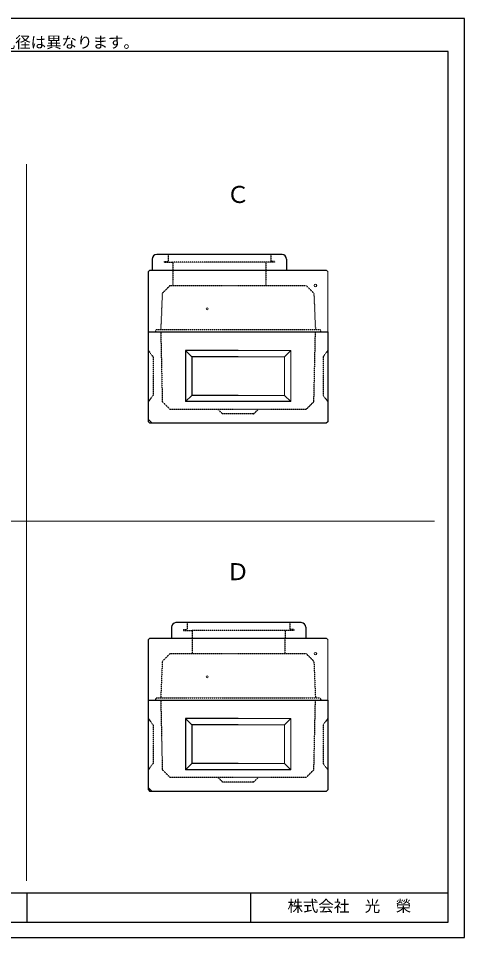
# Model space of a CAD drawing. Units: millimetres, scale not verified. Extents: x -420 to 421, y -297 to 297.
# Drawn here: x 132 to 421, y -297 to 297 of the extents above; entities that cross this region are included whole.
import ezdxf
from ezdxf.enums import TextEntityAlignment as Align

# ---------------------------------------------------------------- set-up
doc = ezdxf.new("R2010")
doc.units = ezdxf.units.MM
doc.linetypes.add('USER2', pattern=[4.7625, 3.175, -1.5875])
doc.layers.add('0-0', color=7, linetype='Continuous')
for name, color, linetype, lineweight in [('0-1_0', 9, 'Continuous', 25), ('0-2_dims', 7, 'Continuous', 18), ('0-3_pen1実線', 4, 'Continuous', 13), ('0-4_pen2実線', 3, 'Continuous', 13), ('0-5_pen3実線', 7, 'Continuous', 25), ('0-6_pen4実線', 7, 'Continuous', 25), ('0-7_pen2破線', 3, 'USER2', 25), ('0-9_draw', 7, 'Continuous', 13)]:
    doc.layers.add(name, color=color, linetype=linetype, lineweight=lineweight)
doc.styles.add('ＭＳ ゴシック', font='')
doc.styles.get('ＭＳ ゴシック').set_extended_font_data('MS Gothic')

# ---------------------------------------------------------------- blocks, each defined once
blk = doc.blocks.new('部分図 1')
at = {"layer": '0-1_0'}
blk.add_lwpolyline([(0, 0), (16824, 0), (16824, 11878), (0, 11878)], close=True, dxfattribs=at)
at = {"layer": '0-2_dims'}
for p, q in [((11159.96, 731.96), (11159.96, 9993)), ((16434, 5383), (5700, 5383))]:
    blk.add_line(p, q, dxfattribs=at)
at = {"layer": '0-3_pen1実線'}
for p, q in [((13052.87, 8719.92), (13046.91, 8725.87)), ((12781.83, 6646), (12734.93, 6692.9)), ((13301.87, 3963.92), (13295.91, 3969.87)), ((12781.83, 1890), (12734.93, 1936.9))]:
    blk.add_line(p, q, dxfattribs=at)
at = {"layer": '0-4_pen2実線'}
for p, q in [((12940.87, 8737.87), (12940.87, 8725.87)), ((13189.87, 3981.87), (13189.87, 3969.87))]:
    blk.add_line(p, q, dxfattribs=at)
for centre, radius in [((14894.93, 8426), 16), ((13494.93, 8126), 12), ((14894.93, 3670), 16), ((13494.93, 3370), 12)]:
    blk.add_circle(centre, radius, dxfattribs=at)
at = {"layer": '0-5_pen3実線'}
for p, q in [((14462.87, 8825.87), (12842.87, 8825.87)), ((12782.87, 8765.87), (12782.87, 8625.87)), ((14522.87, 8765.87), (14522.87, 8625.87)), ((12734.93, 8606), (12754.93, 8626)), ((12734.93, 7826), (12734.93, 8606)), ((12754.93, 8626), (15034.93, 8626)), ((12734.93, 7826), (15054.93, 7826)), ((12734.93, 6666), (12734.93, 7826)), ((13894.93, 7586), (13214.93, 7586)), ((13214.93, 7586), (13214.93, 6926)), ((13214.93, 7586), (13294.93, 7506)), ((13294.93, 7006), (13214.93, 6926)), ((14574.93, 6926), (13214.93, 6926)), ((13894.93, 7006), (13294.93, 7006)), ((12734.93, 6666), (12754.93, 6646)), ((15034.93, 6646), (12754.93, 6646)), ((14711.87, 4069.87), (13091.87, 4069.87)), ((13031.87, 4009.87), (13031.87, 3869.87)), ((14771.87, 4009.87), (14771.87, 3869.87)), ((12734.93, 3850), (12754.93, 3870)), ((12734.93, 3070), (12734.93, 3850)), ((12754.93, 3870), (15034.93, 3870)), ((12734.93, 3070), (15054.93, 3070)), ((12734.93, 1910), (12734.93, 3070)), ((13894.93, 2830), (13214.93, 2830)), ((13214.93, 2830), (13214.93, 2170)), ((13214.93, 2830), (13294.93, 2750)), ((13294.93, 2250), (13214.93, 2170)), ((14574.93, 2170), (13214.93, 2170)), ((13894.93, 2250), (13294.93, 2250)), ((12734.93, 1910), (12754.93, 1890)), ((15034.93, 1890), (12754.93, 1890)), ((11164, 580), (11164, 200))]:
    blk.add_line(p, q, dxfattribs=at)
for points in [[(15054.93, 7826), (15054.93, 6666), (15034.93, 6646)], [(13894.93, 7506), (13294.93, 7506), (13294.93, 7006)], [(15054.93, 3070), (15054.93, 1910), (15034.93, 1890)], [(13894.93, 2750), (13294.93, 2750), (13294.93, 2250)]]:
    blk.add_lwpolyline(points, dxfattribs=at)
for centre, start, end in [((12842.87, 8765.87), 90, 180), ((14462.87, 8765.87), 0, 90), ((13091.87, 4009.87), 90, 180), ((14711.87, 4009.87), 0, 90)]:
    blk.add_arc(centre, 60, start, end, dxfattribs=at)
at = {"layer": '0-6_pen4実線'}
for p, q in [((200, 580), (16610, 580)), ((14055, 580), (14055, 200))]:
    blk.add_line(p, q, dxfattribs=at)
blk.add_lwpolyline([(200, 200), (16610, 200), (16610, 11452), (200, 11452)], close=True, dxfattribs=at)
at = {"layer": '0-7_pen2破線'}
for p, q in [((12988.87, 8825.87), (12988.87, 8737.87)), ((14316.87, 8825.87), (14316.87, 8725.87)), ((12940.87, 8737.87), (12988.87, 8737.87)), ((12940.87, 8725.87), (13052.87, 8725.87)), ((13052.87, 8725.87), (13052.87, 8625.87)), ((14364.87, 8725.87), (13052.87, 8725.87)), ((14252.87, 8725.87), (14252.87, 8625.87)), ((14364.87, 8737.87), (14316.87, 8737.87)), ((14364.87, 8737.87), (14364.87, 8725.87)), ((13052.93, 8626), (13052.93, 8426)), ((14252.93, 8626), (14252.93, 8426)), ((12914.93, 8326), (12894.93, 7856)), ((13014.93, 8426), (12914.93, 8326)), ((14874.93, 8326), (14774.93, 8426)), ((14874.93, 8326), (14894.93, 7856)), ((12834.93, 7856), (12824.93, 7826)), ((12834.93, 7856), (13894.93, 7856)), ((13894.93, 7856), (14954.93, 7856)), ((14954.93, 7856), (14964.93, 7826)), ((12894.93, 7826), (12914.93, 6926)), ((14874.93, 6926), (14894.93, 7826)), ((12734.93, 7586), (12794.93, 7506)), ((12794.93, 7506), (12794.93, 7006)), ((12794.93, 7006), (12734.93, 6926)), ((12914.93, 6926), (13014.93, 6826)), ((14774.93, 6826), (14874.93, 6926)), ((14774.93, 6826), (13014.93, 6826)), ((14094.93, 6766), (14154.93, 6826)), ((13237.87, 4069.87), (13237.87, 3981.87)), ((14565.87, 4069.87), (14565.87, 3969.87)), ((13189.87, 3981.87), (13237.87, 3981.87)), ((13189.87, 3969.87), (13301.87, 3969.87)), ((13301.87, 3969.87), (13301.87, 3869.87)), ((14613.87, 3969.87), (13301.87, 3969.87)), ((14501.87, 3969.87), (14501.87, 3869.87)), ((14613.87, 3981.87), (14565.87, 3981.87)), ((14613.87, 3981.87), (14613.87, 3969.87)), ((13298.93, 3870), (13298.93, 3670)), ((14500.93, 3870), (14500.93, 3670)), ((12914.93, 3570), (12894.93, 3100)), ((13014.93, 3670), (12914.93, 3570)), ((14874.93, 3570), (14774.93, 3670)), ((14874.93, 3570), (14894.93, 3100)), ((12834.93, 3100), (12824.93, 3070)), ((12834.93, 3100), (13894.93, 3100)), ((13894.93, 3100), (14954.93, 3100)), ((14954.93, 3100), (14964.93, 3070)), ((12894.93, 3070), (12914.93, 2170)), ((14874.93, 2170), (14894.93, 3070)), ((12734.93, 2830), (12794.93, 2750)), ((12794.93, 2750), (12794.93, 2250)), ((12794.93, 2250), (12734.93, 2170)), ((12914.93, 2170), (13014.93, 2070)), ((14774.93, 2070), (14874.93, 2170)), ((14774.93, 2070), (13014.93, 2070)), ((14094.93, 2010), (14154.93, 2070))]:
    blk.add_line(p, q, dxfattribs=at)
for points in [[(13014.93, 8426), (13894.93, 8426), (14774.93, 8426)], [(15054.93, 7586), (14994.93, 7506), (14994.93, 7006), (15054.93, 6926)], [(14094.93, 6766), (13694.93, 6766), (13634.93, 6826)], [(13014.93, 3670), (13894.93, 3670), (14774.93, 3670)], [(15054.93, 2830), (14994.93, 2750), (14994.93, 2250), (15054.93, 2170)], [(14094.93, 2010), (13694.93, 2010), (13634.93, 2070)]]:
    blk.add_lwpolyline(points, dxfattribs=at)
at = {"layer": '0-9_draw'}
for p, q in [((15054.93, 8606), (15034.93, 8626)), ((15054.93, 8606), (15054.93, 7826)), ((14574.93, 7586), (13894.93, 7586)), ((14494.93, 7506), (13894.93, 7506)), ((14574.93, 7586), (14494.93, 7506)), ((14494.93, 7506), (14494.93, 7006)), ((14574.93, 7586), (14574.93, 6926)), ((14494.93, 7006), (13894.93, 7006)), ((14494.93, 7006), (14574.93, 6926)), ((15054.93, 3850), (15034.93, 3870)), ((15054.93, 3850), (15054.93, 3070)), ((14574.93, 2830), (13894.93, 2830)), ((14494.93, 2750), (13894.93, 2750)), ((14574.93, 2830), (14494.93, 2750)), ((14494.93, 2750), (14494.93, 2250)), ((14574.93, 2830), (14574.93, 2170)), ((14494.93, 2250), (13894.93, 2250)), ((14494.93, 2250), (14574.93, 2170))]:
    blk.add_line(p, q, dxfattribs=at)
at = {"layer": '0-2_dims', "style": 'ＭＳ ゴシック'}
for s, height, p in [('※ＦＥＰ管メーカー・継手メーカーに依り、削孔径は異なります。', 146.6, (6613.66, 11451.93)), ('Ｃ', 219.9, (13744.01, 9426.8)), ('Ｄ', 219.9, (13742.21, 4552.4))]:
    blk.add_text(s, height=height, dxfattribs=at).set_placement(p, align=Align.BOTTOM_LEFT)
at = {"layer": '0-5_pen3実線', "style": 'ＭＳ ゴシック'}
blk.add_text('株式会社\u3000光\u3000榮', height=146.6, dxfattribs=at).set_placement((14533, 290), align=Align.BOTTOM_LEFT)

msp = doc.modelspace()

# ---------------------------------------------------------------- block references
at = {"layer": '0-0', "xscale": 0.05, "yscale": 0.05}
msp.add_blockref('部分図 1', (-420.5, -297), dxfattribs=at)

doc.saveas('drawing.dxf')
